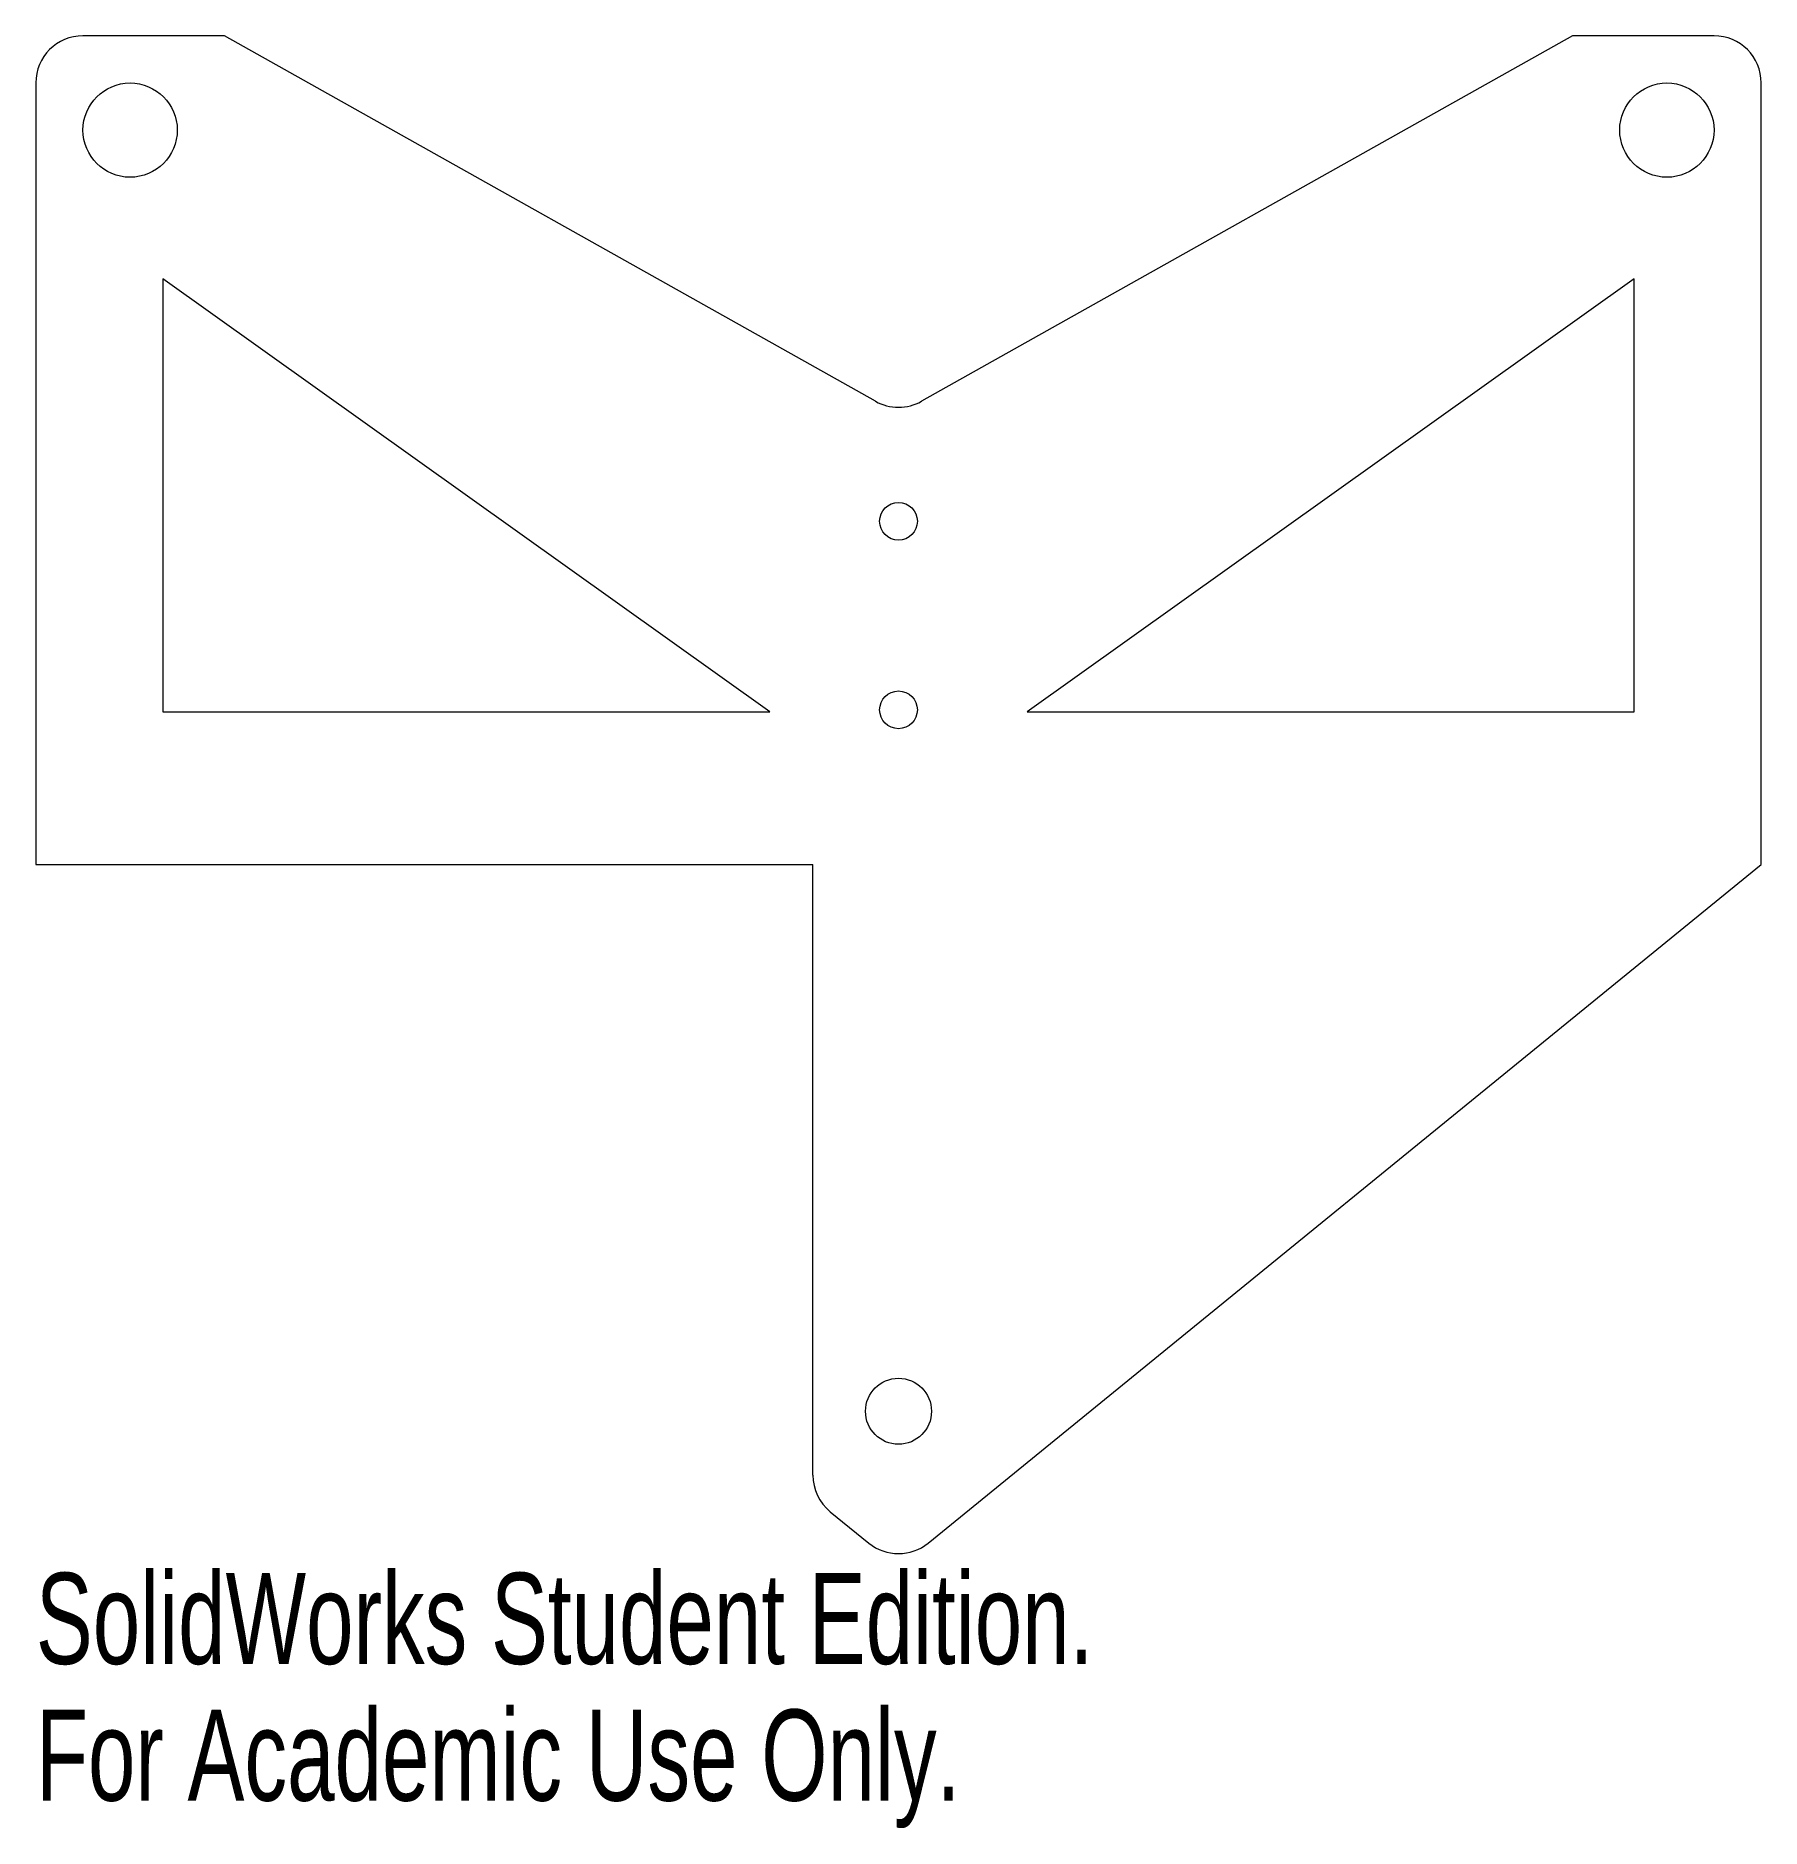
# Model space of a CAD drawing. Header units: millimetres. Extents: x -45.8 to 45.8, y -49.3 to 45.8.
import ezdxf

# ---------------------------------------------------------------- set-up
doc = ezdxf.new("R2010")
doc.units = ezdxf.units.MM
doc.styles.add('SLDTEXTSTYLE0', font='TXT', dxfattribs={"width": 0.7})

msp = doc.modelspace()

# ---------------------------------------------------------------- linework, layer by layer
at = {"color": 7, "linetype": 'Continuous', "lineweight": 15}
for p, q in [((-35.737, 45.75), (-43.25, 45.75)), ((-1.224, 26.367), (-35.737, 45.75)), ((35.737, 45.75), (1.224, 26.367)), ((43.25, 45.75), (35.737, 45.75)), ((-45.75, 43.25), (-45.75, 1.794)), ((45.75, 1.794), (45.75, 43.25)), ((-39.009, 32.868), (-39.009, 9.89)), ((-6.817, 9.89), (-39.009, 32.868)), ((39.009, 32.868), (6.817, 9.89)), ((39.009, 9.89), (39.009, 32.868)), ((-39.009, 9.89), (-6.817, 9.89)), ((6.817, 9.89), (39.009, 9.89)), ((-45.75, 1.794), (-4.538, 1.794)), ((-4.538, -30.594), (-4.538, 1.794)), ((1.579, -34.193), (45.75, 1.794)), ((-3.617, -32.532), (-1.579, -34.193))]:
    msp.add_line(p, q, dxfattribs=at)
for centre, radius in [((-40.75, 40.75), 2.5), ((40.75, 40.75), 2.5), ((0, 20), 1), ((0, 10), 1), ((0, -27.206), 1.75)]:
    msp.add_circle(centre, radius, dxfattribs=at)
for centre, start, end in [((-43.25, 43.25), 90, 180), ((43.25, 43.25), 0, 90), ((0, 28.546), 240.68044, 299.31956), ((-2.038, -30.594), 180, 230.82993), ((0, -32.255), 230.82993, 309.17007)]:
    msp.add_arc(centre, 2.5, start, end, dxfattribs=at)

# ---------------------------------------------------------------- texts
at = {"color": 7, "linetype": 'Continuous', "char_height": 4.83362, "attachment_point": 1, "style": 'SLDTEXTSTYLE0'}
for s, insert in [('SolidWorks Student Edition.', (-45.75, -35.774)), ('For Academic Use Only.', (-45.75, -43.025))]:
    msp.add_mtext(s, dxfattribs=dict(at, insert=insert))

doc.saveas('drawing.dxf')
